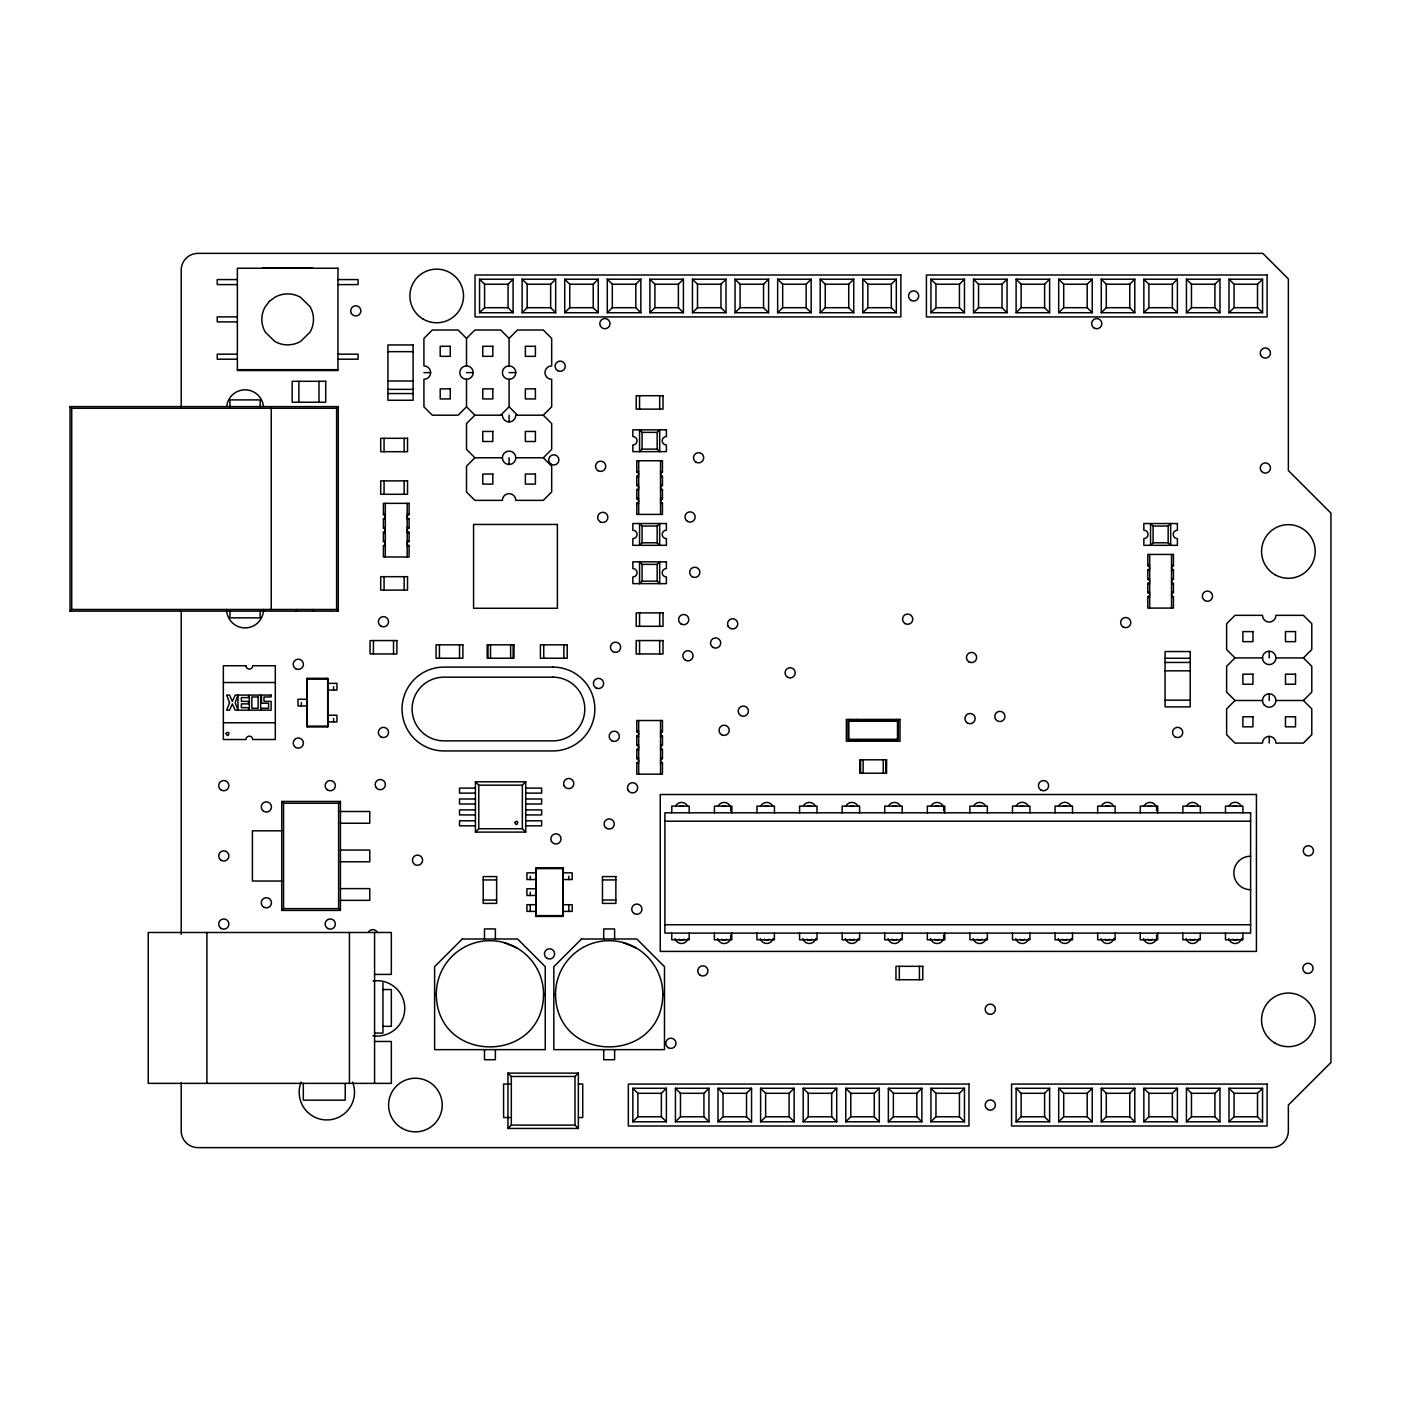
<?xml version="1.0" encoding="UTF-8"?>
<svg xmlns="http://www.w3.org/2000/svg" width="1401" height="1401" viewBox="0 0 1401 1401"><rect width="100%" height="100%" fill="white"/><g stroke="black" fill="none" stroke-linecap="round" stroke-linejoin="round"><path stroke-width="1.5" d="M543.57 994.325C542.747 1064.392 437.112 1064.392 436.289 994.325A53.641 53.641 0 0 1 489.93 940.684A53.641 53.641 0 0 1 543.57 994.325L545.252 994.465M662.813 994.325C661.99 1064.392 556.337 1064.392 555.514 994.325A53.641 53.641 0 0 1 609.172 940.684A53.641 53.641 0 0 1 662.813 994.325L664.494 994.465M70.068 611.134L71.731 609.47L336.608 609.47L338.271 611.134L338.289 406.605L70.05 406.605L70.05 611.134L338.289 611.134M70.068 406.623L71.731 408.286L336.608 408.286L338.271 406.623M479.545 312.721L484.588 307.695L484.588 284.228L479.545 279.202L513.081 279.202L513.081 312.721L479.545 312.721L479.545 279.202M484.588 284.228L508.055 284.228L513.081 279.202M466.515 365.906L466.515 338.412L474.886 330.023L500.717 330.023L509.088 338.412L509.088 365.906M522.135 312.721L527.161 307.695L550.646 307.695L555.672 312.721L555.672 279.202L522.135 279.202L522.135 312.721L555.672 312.721M550.646 307.695L550.646 284.228L555.672 279.202M509.088 338.412L517.477 330.023L543.29 330.023L551.679 338.412L551.679 365.906A6.707 6.707 0 0 0 544.971 372.613A6.707 6.707 0 0 0 551.679 379.321L551.679 406.815L543.29 415.186L515.796 415.186A6.707 6.707 0 0 1 509.088 421.894A6.707 6.707 0 0 1 502.381 415.186L474.886 415.186L466.515 423.575L466.515 449.388L474.886 457.777L502.381 457.777M466.515 379.321L466.515 406.815L458.127 415.186L432.314 415.186L423.925 406.815L423.925 379.321A6.707 6.707 0 0 0 430.632 372.613A6.707 6.707 0 0 0 423.925 365.906L423.925 338.412L432.314 330.023L458.127 330.023L466.515 338.412M564.726 312.721L569.752 307.695L569.752 284.228L564.726 279.202L598.245 279.202L598.245 312.721L564.726 312.721L564.726 279.202M569.752 284.228L593.218 284.228L598.245 279.202M500.717 415.186L509.088 406.815L509.088 379.321M607.298 312.721L612.325 307.695L612.325 284.228L607.298 279.202L640.835 279.202L640.835 312.721L607.298 312.721L607.298 279.202M612.325 284.228L635.809 284.228L640.835 279.202M474.886 457.777L466.515 466.165L466.515 491.979L474.886 500.367L502.381 500.367A6.707 6.707 0 0 1 509.088 493.66A6.707 6.707 0 0 1 515.796 500.367L543.29 500.367L551.679 491.979L551.679 466.165L543.29 457.777L515.796 457.777A6.707 6.707 0 0 1 505.743 463.591A6.707 6.707 0 0 1 505.743 451.963A6.707 6.707 0 0 1 515.796 457.777M649.889 312.721L654.915 307.695L678.382 307.695L683.408 312.721L683.408 279.202L649.889 279.202L649.889 312.721L683.408 312.721M649.889 279.202L654.915 284.228L678.382 284.228L683.408 279.202M543.29 457.777L551.679 449.388L551.679 423.575L543.29 415.186M692.462 312.721L697.505 307.695L720.972 307.695L725.998 312.721L692.462 312.721L692.462 279.202L725.998 279.202L725.998 312.721M720.972 307.695L720.972 284.228L725.998 279.202M327.729 726.944L327.729 678.312L307.204 678.312L307.204 726.944L327.729 726.944L327.729 678.312M307.204 726.944L307.204 678.312M735.052 312.721L740.078 307.695L763.545 307.695L768.589 312.721L735.052 312.721L735.052 279.202L768.589 279.202L768.589 312.721M735.052 279.202L740.078 284.228L763.545 284.228L768.589 279.202M657.157 432.366L659.678 429.844L659.678 451.647L657.157 449.126L657.157 432.366L642.078 432.366L639.556 429.844L639.556 451.647L642.078 449.126L642.078 432.366M777.643 312.721L782.669 307.695L806.135 307.695L811.161 312.721L811.161 279.202L777.643 279.202L777.643 312.721L811.161 312.721M777.643 279.202L782.669 284.228L806.135 284.228L811.161 279.202M820.215 312.721L825.242 307.695L848.726 307.695L853.752 312.721L853.752 279.202L820.215 279.202L820.215 312.721L853.752 312.721M848.726 307.695L848.726 284.228L853.752 279.202M340.425 910.422L338.622 908.619L338.622 803.246L340.425 801.442L281.741 801.442L281.741 910.422L340.425 910.422L340.425 801.442M862.806 312.721L867.832 307.695L891.299 307.695L896.325 312.721L896.325 279.202L862.806 279.202L862.806 312.721L896.325 312.721M891.299 307.695L891.299 284.228L896.325 279.202M657.157 526.04L659.678 523.536L659.678 545.322L657.157 542.8L657.157 526.04L642.078 526.04L639.556 523.536L639.556 545.322L642.078 542.8L642.078 526.04M281.741 910.422L283.545 908.619L283.545 803.246L281.741 801.442M657.157 564.375L659.678 561.854L659.678 583.639L657.157 581.135L657.157 564.375L642.078 564.375L639.556 561.854L639.556 583.639L642.078 581.135L642.078 564.375M930.929 312.721L935.973 307.695L935.973 284.228L930.929 279.202L930.929 312.721L964.466 312.721L964.466 279.202L930.929 279.202M935.973 284.228L959.44 284.228L964.466 279.202M973.52 312.721L978.546 307.695L978.546 284.228L973.52 279.202L973.52 312.721L1007.056 312.721L1007.056 279.202L973.52 279.202M1007.056 312.721L1002.013 307.695L1002.013 284.228L1007.056 279.202M475.429 832.106L478.774 828.744L522.363 828.744L525.725 832.106L525.725 781.811L475.429 781.811L475.429 832.106L525.725 832.106M475.429 781.811L478.774 785.155L522.363 785.155L525.725 781.811M1016.11 312.721L1021.136 307.695L1044.603 307.695L1049.629 312.721L1049.629 279.202L1016.11 279.202L1016.11 312.721L1049.629 312.721M1016.11 279.202L1021.136 284.228L1044.603 284.228L1049.629 279.202M1058.683 312.721L1063.709 307.695L1087.194 307.695L1092.22 312.721L1092.22 279.202L1058.683 279.202L1058.683 312.721L1092.22 312.721M1058.683 279.202L1063.709 284.228L1087.194 284.228L1092.22 279.202M1101.274 312.721L1106.3 307.695L1129.766 307.695L1134.792 312.721L1101.274 312.721L1101.274 279.202L1134.792 279.202L1134.792 312.721M1101.274 279.202L1106.3 284.228L1129.766 284.228L1134.792 279.202M562.957 916.429L562.957 867.814L536.128 867.814L536.128 916.429L562.957 916.429L562.957 867.814M536.128 916.429L536.128 867.814M1143.846 312.721L1148.89 307.695L1148.89 284.228L1143.846 279.202L1177.383 279.202L1177.383 312.721L1143.846 312.721L1143.846 279.202M1148.89 284.228L1172.357 284.228L1177.383 279.202M1186.437 312.721L1191.463 307.695L1214.93 307.695L1219.973 312.721L1186.437 312.721L1186.437 279.202L1219.973 279.202L1219.973 312.721M1186.437 279.202L1191.463 284.228L1214.93 284.228L1219.973 279.202M1229.01 312.721L1234.053 307.695L1257.52 307.695L1262.546 312.721L1229.01 312.721L1229.01 279.202L1262.546 279.202L1262.546 312.721M1229.01 279.202L1234.053 284.228L1257.52 284.228L1262.546 279.202M848.06 739.5L898.304 739.5L898.321 721.095L848.025 721.095L848.025 739.535L898.321 739.535M848.06 721.112L898.304 721.112M507.95 1128.453L511.312 1125.091L575.005 1125.091L578.368 1128.453L578.368 1073.113L507.95 1073.113L507.95 1128.453L578.368 1128.453M507.95 1073.113L511.312 1076.476L575.005 1076.476L578.368 1073.113M1168.154 526.04L1170.676 523.536L1170.676 545.322L1168.154 542.8L1168.154 526.04L1153.076 526.04L1150.554 523.536L1150.554 545.322L1153.076 542.8L1153.076 526.04M632.849 1121.798L637.875 1116.772L661.36 1116.772L666.386 1121.798L632.849 1121.798L632.849 1088.279L666.386 1088.279L666.386 1121.798M632.849 1088.279L637.875 1093.305L661.36 1093.305L666.386 1088.279M675.44 1121.798L680.466 1116.772L703.932 1116.772L708.959 1121.798L675.44 1121.798L675.44 1088.279L708.959 1088.279L708.959 1121.798M675.44 1088.279L680.466 1093.305L703.932 1093.305L708.959 1088.279M718.013 1121.798L723.056 1116.772L723.056 1093.305L718.013 1088.279L751.549 1088.279L751.549 1121.798L718.013 1121.798L718.013 1088.279M723.056 1093.305L746.523 1093.305L751.549 1088.279M760.603 1121.798L765.629 1116.772L765.629 1093.305L760.603 1088.279L794.139 1088.279L794.139 1121.798L760.603 1121.798L760.603 1088.279M765.629 1093.305L789.096 1093.305L794.139 1088.279M1262.494 657.91L1234.999 657.91L1226.628 666.298L1226.628 692.112L1234.999 700.5L1262.494 700.5M803.193 1121.798L808.219 1116.772L831.686 1116.772L836.712 1121.798L803.193 1121.798L803.193 1088.279L836.712 1088.279L836.712 1121.798M831.686 1116.772L831.686 1093.305L836.712 1088.279M1234.999 700.5L1226.628 708.888L1226.628 734.702L1234.999 743.09L1262.494 743.09A6.707 6.707 0 0 1 1269.201 736.383A6.707 6.707 0 0 1 1275.908 743.09L1303.403 743.09L1311.791 734.702L1311.791 708.888L1303.403 700.5L1275.908 700.5M1275.908 657.91A6.707 6.707 0 0 0 1265.856 652.113A6.707 6.707 0 0 0 1265.856 663.724A6.707 6.707 0 0 0 1275.908 657.91L1303.403 657.91L1311.791 649.539L1311.791 623.708L1303.403 615.337L1275.908 615.337A6.707 6.707 0 0 1 1269.201 622.044A6.707 6.707 0 0 1 1262.494 615.337L1234.999 615.337L1226.628 623.708L1226.628 649.539L1234.999 657.91M845.766 1121.798L850.792 1116.772L850.792 1093.305L845.766 1088.279L879.303 1088.279L879.303 1121.798L845.766 1121.798L845.766 1088.279M879.303 1121.798L874.277 1116.772L874.277 1093.305L879.303 1088.279M1303.403 700.5L1311.791 692.112L1311.791 666.298L1303.403 657.91M888.357 1121.798L893.383 1116.772L893.383 1093.305L888.357 1088.279L921.876 1088.279L921.876 1121.798L888.357 1121.798L888.357 1088.279M893.383 1093.305L916.849 1093.305L921.876 1088.279M930.929 1121.798L935.973 1116.772L935.973 1093.305L930.929 1088.279L964.466 1088.279L964.466 1121.798L930.929 1121.798L930.929 1088.279M964.466 1121.798L959.44 1116.772L959.44 1093.305L964.466 1088.279M1016.11 1121.798L1021.136 1116.772L1044.603 1116.772L1049.629 1121.798L1049.629 1088.279L1016.11 1088.279L1016.11 1121.798L1049.629 1121.798M1044.603 1116.772L1044.603 1093.305L1049.629 1088.279M1058.683 1121.798L1063.709 1116.772L1087.194 1116.772L1092.22 1121.798L1058.683 1121.798L1058.683 1088.279L1092.22 1088.279L1092.22 1121.798M1058.683 1088.279L1063.709 1093.305L1087.194 1093.305L1092.22 1088.279M1101.274 1121.798L1106.3 1116.772L1129.766 1116.772L1134.792 1121.798L1134.792 1088.279L1101.274 1088.279L1101.274 1121.798L1134.792 1121.798M1101.274 1088.279L1106.3 1093.305L1129.766 1093.305L1134.792 1088.279M1143.846 1121.798L1148.89 1116.772L1172.357 1116.772L1177.383 1121.798L1177.383 1088.279L1143.846 1088.279L1143.846 1121.798L1177.383 1121.798M1143.846 1088.279L1148.89 1093.305L1172.357 1093.305L1177.383 1088.279M1186.437 1121.798L1191.463 1116.772L1214.93 1116.772L1219.973 1121.798L1219.973 1088.279L1186.437 1088.279L1186.437 1121.798L1219.973 1121.798M1186.437 1088.279L1191.463 1093.305L1214.93 1093.305L1219.973 1088.279M1229.01 1121.798L1234.053 1116.772L1257.52 1116.772L1262.546 1121.798L1229.01 1121.798L1229.01 1088.279L1262.546 1088.279L1262.546 1121.798M1257.52 1116.772L1257.52 1093.305L1262.546 1088.279M237.364 279.57L217.243 279.57L217.243 284.596L237.364 284.596M337.956 279.57L358.078 279.57L358.078 284.596L337.956 284.596M522.135 279.202L527.161 284.228L550.646 284.228M692.462 279.202L697.505 284.228L720.972 284.228M820.215 279.202L825.242 284.228L848.726 284.228M862.806 279.202L867.832 284.228L891.299 284.228M978.546 284.228L1002.013 284.228M484.588 307.695L508.055 307.695L513.081 312.721M569.752 307.695L593.218 307.695L598.245 312.721M612.325 307.695L635.809 307.695L640.835 312.721M935.973 307.695L959.44 307.695L964.466 312.721M978.546 307.695L1002.013 307.695M1148.89 307.695L1172.357 307.695L1177.383 312.721M237.364 316.871L217.243 316.871L217.243 321.897L237.364 321.897M387.937 351.651L413.085 351.651M237.364 354.173L217.243 354.173L217.243 359.199L237.364 359.199M337.956 354.173L358.078 354.173L358.078 359.199L337.956 359.199M237.364 369.671L337.956 369.671M423.925 372.613L430.632 372.613M466.515 372.613L473.223 372.613A6.707 6.707 0 0 0 463.153 366.799A6.707 6.707 0 0 0 463.153 378.41A6.707 6.707 0 0 0 473.223 372.613M509.088 372.613L515.796 372.613A6.707 6.707 0 0 0 505.743 366.799A6.707 6.707 0 0 0 505.743 378.41A6.707 6.707 0 0 0 515.796 372.613M387.937 380.984L413.085 380.984M387.937 389.373L413.085 389.373M387.937 393.558L413.085 393.558M642.078 449.126L657.157 449.126M636.79 471.664L638.681 471.664M660.554 471.664L662.445 471.664M636.79 476.69L638.681 476.69M660.554 476.69L662.445 476.69M636.79 485.061L638.681 485.061M660.554 485.061L662.445 485.061M636.79 490.105L638.681 490.105M660.554 490.105L662.445 490.105M636.79 498.476L638.681 498.476M660.554 498.476L662.445 498.476M636.79 503.502L638.681 503.502M660.554 503.502L662.445 503.502M383.419 514.237L385.31 514.237M407.183 514.237L409.074 514.237M383.419 519.263L385.31 519.263M407.183 519.263L409.074 519.263M383.419 527.652L385.31 527.652M407.183 527.652L409.074 527.652M383.419 532.678L385.31 532.678M407.183 532.678L409.074 532.678M383.419 541.066L385.31 541.066M407.183 541.066L409.074 541.066M642.078 542.8L657.157 542.8M1153.076 542.8L1168.154 542.8M383.419 546.092L385.31 546.092M407.183 546.092L409.074 546.092M1147.787 565.339L1149.678 565.339M1171.551 565.339L1173.443 565.339M1147.787 570.365L1149.678 570.365M1171.551 570.365L1173.443 570.365M1147.787 578.753L1149.678 578.753M1171.551 578.753L1173.443 578.753M642.078 581.135L657.157 581.135M1147.787 583.779L1149.678 583.779M1171.551 583.779L1173.443 583.779M1147.787 592.168L1149.678 592.168M1171.551 592.168L1173.443 592.168M1147.787 597.194L1149.678 597.194M1171.551 597.194L1173.443 597.194M1165.072 658.26L1190.22 658.26M1165.072 662.445L1190.22 662.445M1165.072 670.834L1190.22 670.834M308.01 679.117L326.923 679.117M223.354 682.515L275.314 682.515M327.729 683.355L336.94 683.355L336.94 690.063L327.729 690.063M307.204 699.274L297.993 699.274L297.993 705.981L307.204 705.981M1165.072 700.167L1190.22 700.167M327.729 715.21L336.94 715.21L336.94 721.9L327.729 721.9M223.354 722.741L275.314 722.741M308.01 726.138L326.923 726.138M636.79 731.41L638.681 731.41M660.554 731.41L662.445 731.41M636.79 736.436L638.681 736.436M660.554 736.436L662.445 736.436M636.79 744.824L638.681 744.824M660.554 744.824L662.445 744.824M636.79 749.85L638.681 749.85M660.554 749.85L662.445 749.85M636.79 758.239L638.681 758.239M660.554 758.239L662.445 758.239M636.79 763.265L638.681 763.265M660.554 763.265L662.445 763.265M475.429 788.098L459.51 788.098L459.51 793.124L475.429 793.124M525.725 788.098L541.644 788.098L541.644 793.124L525.725 793.124M475.429 798.99L459.51 798.99L459.51 804.016L475.429 804.016M525.725 798.99L541.644 798.99L541.644 804.016L525.725 804.016M283.545 803.246L338.622 803.246M475.429 809.901L459.51 809.901L459.51 814.927L475.429 814.927M525.725 809.901L541.644 809.901L541.644 814.927L525.725 814.927M340.425 811.494L369.759 811.494L369.759 823.245L340.425 823.245M475.429 820.793L459.51 820.793L459.51 825.819L475.429 825.819M525.725 820.793L541.644 820.793L541.644 825.819L525.725 825.819M664.915 821.196L1250.603 821.196M281.741 830.811L252.408 830.811L252.408 881.036L281.741 881.036M340.425 850.057L369.759 850.057L369.759 861.79L340.425 861.79M536.933 868.62L562.151 868.62M536.128 872.841L526.916 872.841L526.916 879.548L536.128 879.548M562.957 872.841L572.186 872.841L572.186 879.548L562.957 879.548M483.222 879.933L496.637 879.933M602.465 879.933L615.862 879.933M340.425 888.619L369.759 888.619L369.759 900.353L340.425 900.353M536.128 888.777L526.916 888.777L526.916 895.484L536.128 895.484M483.222 900.055L496.637 900.055M602.465 900.055L615.862 900.055M536.128 904.696L526.916 904.696L526.916 911.403L536.128 911.403M562.957 904.696L572.186 904.696L572.186 911.403L562.957 911.403M283.545 908.619L338.622 908.619M536.933 915.624L562.151 915.624M664.915 924.73L1250.603 924.73M374.575 974.413L391.334 974.413L391.334 932.488L148.243 932.488L148.243 1083.376L391.334 1083.376L391.334 1041.468L374.575 1041.468M382.946 989.544L391.334 989.544L391.334 1026.338L382.946 1026.338M434.608 994.325L436.289 994.325M553.833 994.325L555.514 994.325M374.575 1033.08L382.946 1033.08L382.946 982.784M510.104 1084.024L503.589 1084.024L503.589 1117.543L510.104 1117.543M578.368 1084.024L582.728 1084.024L582.728 1117.543L578.368 1117.543M803.193 1088.279L808.219 1093.305L831.686 1093.305M850.792 1093.305L874.277 1093.305M935.973 1093.305L959.44 1093.305M1016.11 1088.279L1021.136 1093.305L1044.603 1093.305M1229.01 1088.279L1234.053 1093.305L1257.52 1093.305M723.056 1116.772L746.523 1116.772L751.549 1121.798M765.629 1116.772L789.096 1116.772L794.139 1121.798M850.792 1116.772L874.277 1116.772M893.383 1116.772L916.849 1116.772L921.876 1121.798M935.973 1116.772L959.44 1116.772M623.042 942.505L635.984 947.864M503.817 942.505L516.759 947.864M509.088 406.815L517.477 415.186M466.515 406.815L474.886 415.186M1269.201 651.202L1269.201 657.91M1269.201 693.793L1269.201 700.5M1269.201 736.383L1269.201 743.09M1257.52 284.228L1257.52 307.695M1242.915 812.808L1242.915 806.1L1225.472 806.1L1225.472 812.808M1242.915 933.119L1242.915 939.826L1225.472 939.826L1225.472 933.119M1234.053 284.228L1234.053 307.695M1234.053 1093.305L1234.053 1116.772M1214.93 284.228L1214.93 307.695M1214.93 1093.305L1214.93 1116.772M1200.324 812.808L1200.324 806.1L1182.882 806.1L1182.882 812.808M1200.272 933.119L1200.272 939.826L1182.829 939.826L1182.829 933.119M1191.463 284.228L1191.463 307.695M1191.463 1093.305L1191.463 1116.772M1172.357 284.228L1172.357 307.695M1172.357 1093.305L1172.357 1116.772M1171.551 554.446L1171.551 608.087M1157.734 812.808L1157.734 806.1L1140.309 806.1L1140.309 812.808M1157.681 933.119L1157.681 939.826L1140.239 939.826L1140.239 933.119M1149.678 554.446L1149.678 608.087M1148.89 1093.305L1148.89 1116.772M1129.766 284.228L1129.766 307.695M1129.766 1093.305L1129.766 1116.772M1115.108 812.808L1115.108 806.1L1097.666 806.1L1097.666 812.808M1115.108 933.119L1115.108 939.826L1097.666 939.826L1097.666 933.119M1106.3 284.228L1106.3 307.695M1106.3 1093.305L1106.3 1116.772M1087.194 284.228L1087.194 307.695M1087.194 1093.305L1087.194 1116.772M1072.518 812.808L1072.518 806.1L1055.076 806.1L1055.076 812.808M1072.518 933.119L1072.518 939.826L1055.076 939.826L1055.076 933.119M1063.709 284.228L1063.709 307.695M1063.709 1093.305L1063.709 1116.772M1044.603 284.228L1044.603 307.695M1029.928 812.808L1029.928 806.1L1012.503 806.1L1012.503 812.808M1029.928 933.119L1029.928 939.826L1012.503 939.826L1012.503 933.119M1021.136 284.228L1021.136 307.695M1021.136 1093.305L1021.136 1116.772M987.355 812.808L987.355 806.1L969.912 806.1L969.912 812.808M987.355 933.119L987.355 939.826L969.912 939.826L969.912 933.119M959.44 284.228L959.44 307.695M944.764 812.808L944.764 806.1L927.339 806.1L927.339 812.808M944.764 933.119L944.764 939.826L927.339 939.826L927.339 933.119M919.441 966.322L919.441 979.737M916.849 1093.305L916.849 1116.772M902.191 812.808L902.191 806.1L884.749 806.1L884.749 812.808M902.191 933.119L902.191 939.826L884.749 939.826L884.749 933.119M899.319 966.322L899.319 979.737M897.498 721.918L897.498 738.695M896.658 719.413L896.658 721.095M896.658 739.535L896.658 741.199M889.95 719.413L889.95 721.095M889.95 739.535L889.95 741.199M885.747 759.797L885.747 773.212M883.243 759.797L883.243 773.212M867.832 284.228L867.832 307.695M863.121 759.797L863.121 773.212M860.599 759.797L860.599 773.212M859.601 812.808L859.601 806.1L842.159 806.1L842.159 812.808M859.601 933.119L859.601 939.826L842.159 939.826L842.159 933.119M856.414 719.413L856.414 721.095M856.414 739.535L856.414 741.199M849.707 719.413L849.707 721.095M849.707 739.535L849.707 741.199M848.866 721.918L848.866 738.695M825.242 284.228L825.242 307.695M817.011 812.808L817.011 806.1L799.586 806.1L799.586 812.808M817.011 933.119L817.011 939.826L799.586 939.826L799.586 933.119M808.219 1093.305L808.219 1116.772M806.135 284.228L806.135 307.695M789.096 1093.305L789.096 1116.772M782.669 284.228L782.669 307.695M774.438 812.808L774.438 806.1L756.995 806.1L756.995 812.808M774.385 933.119L774.385 939.826L756.943 939.826L756.943 933.119M763.545 284.228L763.545 307.695M746.523 1093.305L746.523 1116.772M740.078 284.228L740.078 307.695M731.847 812.808L731.847 806.1L714.422 806.1L714.422 812.808M731.795 933.119L731.795 939.826L714.352 939.826L714.352 933.119M703.932 1093.305L703.932 1116.772M697.505 284.228L697.505 307.695M689.204 812.808L689.204 806.1L671.779 806.1L671.779 812.808M689.204 933.119L689.204 939.826L671.779 939.826L671.779 933.119M680.466 1093.305L680.466 1116.772M678.382 284.228L678.382 307.695M661.36 1093.305L661.36 1116.772M660.554 460.754L660.554 514.412M660.554 720.517L660.554 774.158M659.678 395.712L659.678 409.127M659.678 612.885L659.678 626.3M659.678 640.572L659.678 653.969M654.915 284.228L654.915 307.695M639.556 395.712L639.556 409.127M639.556 612.885L639.556 626.3M639.556 640.572L639.556 653.969M638.681 460.754L638.681 514.412M638.681 720.517L638.681 774.158M637.875 1093.305L637.875 1116.772M635.809 284.228L635.809 307.695M614.619 939.003L614.619 928.933L603.708 928.933L603.708 939.003M614.619 1049.647L614.619 1059.716L603.708 1059.716L603.708 1049.647M593.218 284.228L593.218 307.695M575.005 1076.476L575.005 1125.091M568.824 876.203L568.824 879.548M568.824 904.696L568.824 911.403M563.867 644.828L563.867 658.242M543.746 644.828L543.746 658.242M530.261 876.203L530.261 879.548M530.261 892.122L530.261 895.484M530.261 904.696L530.261 911.403M527.161 284.228L527.161 307.695M522.363 785.155L522.363 828.744M513.151 644.828L513.151 658.242M511.312 1076.476L511.312 1125.091M510.629 644.828L510.629 658.242M509.088 415.186L509.088 421.894M509.088 457.777L509.088 464.484M508.055 284.228L508.055 307.695M495.376 939.003L495.376 928.933L484.483 928.933L484.483 939.003M495.376 1049.647L495.376 1059.716L484.483 1059.716L484.483 1049.647M490.525 644.828L490.525 658.242M488.003 644.828L488.003 658.242M478.774 785.155L478.774 828.744M459.528 644.828L459.528 658.242M439.424 644.828L439.424 658.242M407.183 503.344L407.183 556.985M404.171 438.303L404.171 451.7M404.171 480.876L404.171 494.29M404.171 576.687L404.171 590.101M393.523 640.572L393.523 653.969M385.31 503.344L385.31 556.985M384.067 438.303L384.067 451.7M384.067 480.876L384.067 494.29M384.067 576.687L384.067 590.101M374.575 932.488L374.575 1083.376M373.419 640.572L373.419 653.969M349.427 932.488L349.427 1083.376M345.224 1083.376L345.224 1100.153L303.316 1100.153L303.316 1083.376M336.608 408.286L336.608 609.47M333.596 686.7L333.596 690.063M333.596 718.555L333.596 721.9M319.008 381.3L319.008 402.245M313.141 609.47L313.141 611.134M312.808 268.239L262.512 268.239M301.338 702.637L301.338 705.981M298.886 381.3L298.886 402.245M296.382 609.47L296.382 611.134M271.234 408.286L271.234 609.47M260.166 406.605L260.166 399.898L229.992 399.898L229.992 406.605M260.166 611.134L260.166 617.841L229.992 617.841L229.992 611.134M206.928 932.488L206.928 1083.376M181.202 407.761L181.202 270.148A16.759 16.759 0 0 1 197.961 253.371L1262.809 253.371L1288.36 278.922L1288.36 470.543L1330.95 513.134L1330.95 1062.466L1288.36 1105.039L1288.36 1130.852A16.759 16.759 0 0 1 1271.6 1147.629L197.961 1147.629A16.759 16.759 0 0 1 181.202 1130.852L181.202 1082.798M181.202 610.941L181.202 934.257M71.731 408.286L71.731 609.47M1250.603 889.723A16.759 16.759 0 0 1 1233.843 872.963A16.759 16.759 0 0 1 1250.603 856.204M263.511 609.47A18.441 18.441 0 0 1 245.07 627.911A18.441 18.441 0 0 1 226.629 609.47M226.734 406.395A18.441 18.441 0 0 1 263.423 406.395M373.016 980.998A27.687 27.687 0 0 1 404.766 1008.37A27.687 27.687 0 0 1 373.016 1035.759M352.579 1082.097A27.687 27.687 0 0 1 326.836 1119.942A27.687 27.687 0 0 1 301.092 1082.097M1229.237 805.68A6.812 6.812 0 0 1 1241.041 805.68M1186.752 805.733A6.707 6.707 0 0 1 1198.363 805.733M368.393 932.155A5.114 5.114 0 0 1 377.254 932.155M1241.619 938.565A6.707 6.707 0 0 1 1228.659 938.565M1199.028 938.565A6.707 6.707 0 0 1 1186.069 938.565M943.538 935.097A6.707 6.707 0 0 1 938.793 943.311A6.707 6.707 0 0 1 930.579 938.565M986.111 938.565A6.707 6.707 0 0 1 973.152 938.565M1028.702 938.565A6.707 6.707 0 0 1 1015.743 938.565M1071.275 938.565A6.707 6.707 0 0 1 1058.333 938.565M1113.865 938.565A6.707 6.707 0 0 1 1100.906 938.565M1156.455 935.097A6.707 6.707 0 0 1 1151.71 943.311A6.707 6.707 0 0 1 1143.496 938.565M730.621 935.097A6.707 6.707 0 0 1 725.876 943.311A6.707 6.707 0 0 1 717.662 938.565M773.194 938.565A6.707 6.707 0 0 1 760.253 938.565M815.785 938.565A6.707 6.707 0 0 1 802.826 938.565M858.358 938.565A6.707 6.707 0 0 1 845.416 938.565M900.948 938.565A6.707 6.707 0 0 1 887.989 938.565M1156.455 807.344A6.707 6.707 0 0 1 1156.455 810.829M1144.162 805.733A6.707 6.707 0 0 1 1155.772 805.733M1101.501 805.68A6.812 6.812 0 0 1 1113.287 805.68M1058.911 805.68A6.812 6.812 0 0 1 1070.697 805.68M1016.32 805.68A6.812 6.812 0 0 1 1028.124 805.68M973.835 805.733A6.707 6.707 0 0 1 985.446 805.733M943.538 807.344A6.707 6.707 0 0 1 943.538 810.829M931.245 805.733A6.707 6.707 0 0 1 942.855 805.733M888.672 805.733A6.707 6.707 0 0 1 900.283 805.733M846.081 805.733A6.707 6.707 0 0 1 857.692 805.733M803.491 805.733A6.707 6.707 0 0 1 815.119 805.733M760.918 805.733A6.707 6.707 0 0 1 772.529 805.733M730.621 807.344A6.707 6.707 0 0 1 730.621 810.829M718.328 805.733A6.707 6.707 0 0 1 729.939 805.733M675.755 805.733A6.707 6.707 0 0 1 687.366 805.733M688.031 938.565A6.707 6.707 0 0 1 675.072 938.565M1194.93 939.213A3.345 3.345 0 0 1 1190.185 939.213M1152.34 939.213A3.345 3.345 0 0 1 1147.594 939.213M1237.503 939.213A3.345 3.345 0 0 1 1232.775 939.213M1233.458 806.188A3.345 3.345 0 0 1 1236.82 806.188M1190.885 806.188A3.345 3.345 0 0 1 1194.23 806.188M1148.295 806.188A3.345 3.345 0 0 1 1151.64 806.188M1105.704 806.188A3.345 3.345 0 0 1 1109.067 806.188M1063.131 806.188A3.345 3.345 0 0 1 1066.476 806.188M1020.541 806.188A3.345 3.345 0 0 1 1023.903 806.188M977.968 806.188A3.345 3.345 0 0 1 981.313 806.188M935.378 806.188A3.345 3.345 0 0 1 938.74 806.188M850.214 806.188A3.345 3.345 0 0 1 853.559 806.188M722.461 806.188A3.345 3.345 0 0 1 725.823 806.188M807.624 806.188A3.345 3.345 0 0 1 810.986 806.188M892.787 806.188A3.345 3.345 0 0 1 896.15 806.188M765.051 806.188A3.345 3.345 0 0 1 768.396 806.188M679.87 806.188A3.345 3.345 0 0 1 683.233 806.188M683.933 939.213A3.345 3.345 0 0 1 679.187 939.213M726.506 939.213A3.345 3.345 0 0 1 721.76 939.213M769.096 939.213A3.345 3.345 0 0 1 764.351 939.213M811.669 939.213A3.345 3.345 0 0 1 806.941 939.213M854.26 939.213A3.345 3.345 0 0 1 849.514 939.213M896.85 939.213A3.345 3.345 0 0 1 892.104 939.213M939.423 939.213A3.345 3.345 0 0 1 934.677 939.213M982.013 939.213A3.345 3.345 0 0 1 977.268 939.213M1024.586 939.213A3.345 3.345 0 0 1 1019.858 939.213M1067.177 939.213A3.345 3.345 0 0 1 1062.431 939.213M1109.767 939.213A3.345 3.345 0 0 1 1105.021 939.213M226.121 733.459C228.17 739.868 231.095 728.94 226.121 733.459M514.885 822.457C516.934 828.849 519.859 817.939 514.885 822.457M229.536 702.637L226.699 710.167L229.536 710.167L232.356 703.88L235.193 710.167L248.502 710.167L248.502 707.663L241.375 707.663L241.375 703.88L248.502 703.88L248.502 701.376L241.375 701.376L241.375 697.593L248.502 697.593L248.502 695.089L235.193 695.089L232.356 701.376L229.536 695.089L226.699 695.089L229.536 702.637M238.012 695.089L235.193 702.637L238.012 710.167L238.012 695.089M269.412 301.355L265.297 306.644A25.2 25.2 0 0 0 265.297 332.125L274.754 341.441A26.094 26.094 0 0 0 300.567 341.441L310.024 332.125A25.2 25.2 0 0 0 310.024 306.644L300.567 297.31A26.094 26.094 0 0 0 274.754 297.31L269.412 301.355M462.277 939.003L434.608 966.672L434.608 1049.647L545.252 1049.647L545.252 966.672L517.582 939.003L462.277 939.003M581.503 939.003L553.833 966.672L553.833 1049.647L664.494 1049.647L664.494 966.672L636.825 939.003L581.503 939.003M337.956 268.239L237.364 268.239L237.364 370.512L337.956 370.512L337.956 268.239M900.861 274.999L475.027 274.999L475.027 316.924L900.861 316.924L900.861 274.999M1267.082 274.999L926.411 274.999L926.411 316.924L1267.082 316.924L1267.082 274.999M413.085 344.944L387.937 344.944L387.937 400.266L413.085 400.266L413.085 344.944M450.246 346.292L440.194 346.292L440.194 356.344L450.246 356.344L450.246 346.292M492.837 346.292L482.767 346.292L482.767 356.344L492.837 356.344L492.837 346.292M535.41 346.292L525.357 346.292L525.357 356.344L535.41 356.344L535.41 346.292M325.715 381.3L292.179 381.3L292.179 402.245L325.715 402.245L325.715 381.3M450.246 388.865L440.194 388.865L440.194 398.935L450.246 398.935L450.246 388.865M492.837 388.865L482.767 388.865L482.767 398.935L492.837 398.935L492.837 388.865M535.41 388.865L525.357 388.865L525.357 398.935L535.41 398.935L535.41 388.865M663.023 395.712L636.212 395.712L636.212 409.127L663.023 409.127L663.023 395.712M666.386 429.844L632.849 429.844L632.849 436.552A4.185 4.185 0 0 1 637.052 440.737A4.185 4.185 0 0 1 632.849 444.94L632.849 451.647L666.386 451.647L666.386 444.94A4.185 4.185 0 0 1 662.2 440.737A4.185 4.185 0 0 1 666.386 436.552L666.386 429.844M492.837 431.455L482.767 431.455L482.767 441.508L492.837 441.508L492.837 431.455M535.41 431.455L525.357 431.455L525.357 441.508L535.41 441.508L535.41 431.455M407.533 438.303L380.704 438.303L380.704 451.7L407.533 451.7L407.533 438.303M662.445 460.754L636.79 460.754L636.79 472.277A1.891 1.891 0 0 1 638.681 474.168A1.891 1.891 0 0 1 636.79 476.06L636.79 485.692A1.891 1.891 0 0 1 638.681 487.583A1.891 1.891 0 0 1 636.79 489.474L636.79 499.106A1.891 1.891 0 0 1 638.681 500.998A1.891 1.891 0 0 1 636.79 502.889L636.79 514.412L662.445 514.412L662.445 502.889A1.891 1.891 0 0 1 660.554 500.998A1.891 1.891 0 0 1 662.445 499.106L662.445 489.474A1.891 1.891 0 0 1 660.554 487.583A1.891 1.891 0 0 1 662.445 485.692L662.445 476.06A1.891 1.891 0 0 1 660.554 474.168A1.891 1.891 0 0 1 662.445 472.277L662.445 460.754M492.837 474.046L482.767 474.046L482.767 484.098L492.837 484.098L492.837 474.046M535.41 474.046L525.357 474.046L525.357 484.098L535.41 484.098L535.41 474.046M407.533 480.876L380.704 480.876L380.704 494.29L407.533 494.29L407.533 480.876M409.074 503.344L383.419 503.344L383.419 514.867A1.891 1.891 0 0 1 385.31 516.759A1.891 1.891 0 0 1 383.419 518.633L383.419 528.282A1.891 1.891 0 0 1 385.31 530.173A1.891 1.891 0 0 1 383.419 532.047L383.419 541.697A1.891 1.891 0 0 1 385.31 543.57A1.891 1.891 0 0 1 383.419 545.462L383.419 556.985L409.074 556.985L409.074 545.462A1.891 1.891 0 0 1 407.183 543.57A1.891 1.891 0 0 1 409.074 541.697L409.074 532.047A1.891 1.891 0 0 1 407.183 530.173A1.891 1.891 0 0 1 409.074 528.282L409.074 518.633A1.891 1.891 0 0 1 407.183 516.759A1.891 1.891 0 0 1 409.074 514.867L409.074 503.344M666.386 523.536L632.849 523.536L632.849 530.226A4.185 4.185 0 0 1 637.052 534.429A4.185 4.185 0 0 1 632.849 538.614L632.849 545.322L666.386 545.322L666.386 538.614A4.185 4.185 0 0 1 662.2 534.429A4.185 4.185 0 0 1 666.386 530.226L666.386 523.536M1177.383 523.536L1143.846 523.536L1143.846 530.226A4.185 4.185 0 0 1 1148.049 534.429A4.185 4.185 0 0 1 1143.846 538.614L1143.846 545.322L1177.383 545.322L1177.383 538.614A4.185 4.185 0 0 1 1173.197 534.429A4.185 4.185 0 0 1 1177.383 530.226L1177.383 523.536M557.388 524.447L473.573 524.447L473.573 608.279L557.388 608.279L557.388 524.447M1173.443 554.446L1147.787 554.446L1147.787 565.969A1.891 1.891 0 0 1 1149.678 567.86A1.891 1.891 0 0 1 1147.787 569.734L1147.787 579.384A1.891 1.891 0 0 1 1149.678 581.275A1.891 1.891 0 0 1 1147.787 583.149L1147.787 592.798A1.891 1.891 0 0 1 1149.678 594.672A1.891 1.891 0 0 1 1147.787 596.563L1147.787 608.087L1173.443 608.087L1173.443 596.563A1.891 1.891 0 0 1 1171.551 594.672A1.891 1.891 0 0 1 1173.443 592.798L1173.443 583.149A1.891 1.891 0 0 1 1171.551 581.275A1.891 1.891 0 0 1 1173.443 579.384L1173.443 569.734A1.891 1.891 0 0 1 1171.551 567.86A1.891 1.891 0 0 1 1173.443 565.969L1173.443 554.446M666.386 561.854L632.849 561.854L632.849 568.561A4.185 4.185 0 0 1 637.052 572.746A4.185 4.185 0 0 1 632.849 576.949L632.849 583.639L666.386 583.639L666.386 576.949A4.185 4.185 0 0 1 662.2 572.746A4.185 4.185 0 0 1 666.386 568.561L666.386 561.854M407.533 576.687L380.704 576.687L380.704 590.101L407.533 590.101L407.533 576.687M663.023 612.885L636.212 612.885L636.212 626.3L663.023 626.3L663.023 612.885M1252.949 631.588L1242.88 631.588L1242.88 641.658L1252.949 641.658L1252.949 631.588M1295.522 631.588L1285.47 631.588L1285.47 641.658L1295.522 641.658L1295.522 631.588M396.886 640.572L370.057 640.572L370.057 653.969L396.886 653.969L396.886 640.572M663.023 640.572L636.212 640.572L636.212 653.969L663.023 653.969L663.023 640.572M462.89 644.828L436.061 644.828L436.061 658.242L462.89 658.242L462.89 644.828M513.992 644.828L487.163 644.828L487.163 658.242L513.992 658.242L513.992 644.828M567.212 644.828L540.401 644.828L540.401 658.242L567.212 658.242L567.212 644.828M1190.22 651.553L1165.072 651.553L1165.072 706.875L1190.22 706.875L1190.22 651.553M245.981 665.738L223.354 665.738L223.354 739.518L245.981 739.518A3.345 3.345 0 0 1 249.343 736.155A3.345 3.345 0 0 1 252.688 739.518L275.314 739.518L275.314 665.738L252.688 665.738A3.345 3.345 0 0 1 249.343 669.1A3.345 3.345 0 0 1 245.981 665.738M552.94 667.104L443.959 667.104A41.907 41.907 0 0 0 402.052 709.011A41.907 41.907 0 0 0 443.959 750.936L552.94 750.936A41.907 41.907 0 0 0 594.847 709.011A41.907 41.907 0 0 0 552.94 667.104M1252.949 674.179L1242.88 674.179L1242.88 684.231L1252.949 684.231L1252.949 674.179M1295.522 674.179L1285.47 674.179L1285.47 684.231L1295.522 684.231L1295.522 674.179M552.94 677.156L443.959 677.156A31.855 31.855 0 0 0 412.104 709.011A31.855 31.855 0 0 0 443.959 740.866L552.94 740.866A31.855 31.855 0 0 0 584.795 709.011A31.855 31.855 0 0 0 552.94 677.156M260.656 695.089L249.343 695.089L249.343 710.167L260.656 710.167L260.656 695.089M271.129 695.089L261.497 695.089L261.497 703.249L268.607 703.249L268.607 708.293L261.497 708.293L261.497 710.167L271.129 710.167L271.129 701.376L264.001 701.376L264.001 696.962L271.129 696.962L271.129 695.089M258.134 696.962L251.847 696.962L251.847 708.293L258.134 708.293L258.134 696.962M1252.949 716.769L1242.88 716.769L1242.88 726.821L1252.949 726.821L1252.949 716.769M1295.522 716.769L1285.47 716.769L1285.47 726.821L1295.522 726.821L1295.522 716.769M900.002 719.413L846.362 719.413L846.362 741.199L900.002 741.199L900.002 719.413M662.445 720.517L636.79 720.517L636.79 732.04A1.891 1.891 0 0 1 638.681 733.931A1.891 1.891 0 0 1 636.79 735.823L636.79 745.455A1.891 1.891 0 0 1 638.681 747.346A1.891 1.891 0 0 1 636.79 749.22L636.79 758.869A1.891 1.891 0 0 1 638.681 760.761A1.891 1.891 0 0 1 636.79 762.634L636.79 774.158L662.445 774.158L662.445 762.634A1.891 1.891 0 0 1 660.554 760.761A1.891 1.891 0 0 1 662.445 758.869L662.445 749.22A1.891 1.891 0 0 1 660.554 747.346A1.891 1.891 0 0 1 662.445 745.455L662.445 735.823A1.891 1.891 0 0 1 660.554 733.931A1.891 1.891 0 0 1 662.445 732.04L662.445 720.517M886.588 759.797L859.776 759.797L859.776 773.212L886.588 773.212L886.588 759.797M1256.434 794.507L660.256 794.507L660.256 951.419L1256.434 951.419L1256.434 794.507M1250.603 812.808L664.915 812.808L664.915 933.119L1250.603 933.119L1250.603 812.808M496.637 876.588L483.222 876.588L483.222 903.4L496.637 903.4L496.637 876.588M615.862 876.588L602.465 876.588L602.465 903.4L615.862 903.4L615.862 876.588M922.786 966.322L895.957 966.322L895.957 979.737L922.786 979.737L922.786 966.322M968.984 1084.076L628.331 1084.076L628.331 1126.001L968.984 1126.001L968.984 1084.076M1267.082 1084.076L1011.575 1084.076L1011.575 1126.001L1267.082 1126.001L1267.082 1084.076M595.968 687.891A5.114 5.114 0 0 0 603.638 683.46A5.114 5.114 0 0 0 595.968 679.03A5.114 5.114 0 0 0 595.968 687.891M685.387 660.221A5.114 5.114 0 0 0 693.057 655.791A5.114 5.114 0 0 0 685.387 651.36A5.114 5.114 0 0 0 685.387 660.221M263.808 907.2A5.114 5.114 0 0 0 271.479 902.769A5.114 5.114 0 0 0 263.808 898.339A5.114 5.114 0 0 0 263.808 907.2M1175.089 736.873A5.114 5.114 0 0 0 1182.759 732.443A5.114 5.114 0 0 0 1175.089 728.012A5.114 5.114 0 0 0 1175.089 736.873M221.235 860.354A5.114 5.114 0 0 0 228.906 855.923A5.114 5.114 0 0 0 221.235 851.493A5.114 5.114 0 0 0 221.235 860.354M327.694 928.495A5.114 5.114 0 0 0 335.364 924.065A5.114 5.114 0 0 0 327.694 919.634A5.114 5.114 0 0 0 327.694 928.495M611.729 740.709A5.114 5.114 0 0 0 619.382 736.278A5.114 5.114 0 0 0 611.729 731.847A5.114 5.114 0 0 0 611.729 740.709M598.087 470.718A5.114 5.114 0 0 0 605.757 466.288A5.114 5.114 0 0 0 598.087 461.857A5.114 5.114 0 0 0 598.087 470.718M380.914 626.142A5.114 5.114 0 0 0 388.585 621.729A5.114 5.114 0 0 0 380.914 617.298A5.114 5.114 0 0 0 380.914 626.142M728.222 626.405A5.114 5.114 0 0 0 737.084 626.405A5.114 5.114 0 0 0 732.653 618.734A5.114 5.114 0 0 0 728.222 626.405M995.446 719.011A5.114 5.114 0 0 0 1004.307 719.011A5.114 5.114 0 0 0 999.876 711.34A5.114 5.114 0 0 0 995.446 719.011M713.074 647.437A5.114 5.114 0 0 0 720.727 643.006A5.114 5.114 0 0 0 713.074 638.576A5.114 5.114 0 0 0 713.074 647.437M600.223 521.82A5.114 5.114 0 0 0 607.894 517.389A5.114 5.114 0 0 0 600.223 512.959A5.114 5.114 0 0 0 600.223 521.82M612.99 651.693A5.114 5.114 0 0 0 620.661 647.28A5.114 5.114 0 0 0 612.99 642.849A5.114 5.114 0 0 0 612.99 651.693M628.156 790.357A5.114 5.114 0 0 0 637.017 790.357A5.114 5.114 0 0 0 632.587 782.686A5.114 5.114 0 0 0 628.156 790.357M740.744 715.578A5.114 5.114 0 0 0 748.414 711.148A5.114 5.114 0 0 0 740.744 706.717A5.114 5.114 0 0 0 740.744 715.578M987.723 1013.659A5.114 5.114 0 0 0 995.393 1009.228A5.114 5.114 0 0 0 987.723 1004.797A5.114 5.114 0 0 0 987.723 1013.659M967.496 723.021A5.114 5.114 0 0 0 975.166 718.59A5.114 5.114 0 0 0 967.496 714.16A5.114 5.114 0 0 0 967.496 723.021M600.469 326.188A5.114 5.114 0 0 0 609.33 326.188A5.114 5.114 0 0 0 604.899 318.517A5.114 5.114 0 0 0 600.469 326.188M375.853 787.152A5.114 5.114 0 0 0 384.715 787.152A5.114 5.114 0 0 0 380.284 779.481A5.114 5.114 0 0 0 375.853 787.152M668.347 1047.72A5.114 5.114 0 0 0 676.018 1043.29A5.114 5.114 0 0 0 668.347 1038.859A5.114 5.114 0 0 0 668.347 1047.72M634.285 913.592A5.114 5.114 0 0 0 641.956 909.161A5.114 5.114 0 0 0 634.285 904.731A5.114 5.114 0 0 0 634.285 913.592M1094.181 328.062A5.114 5.114 0 0 0 1101.851 323.631A5.114 5.114 0 0 0 1094.181 319.218A5.114 5.114 0 0 0 1094.181 328.062M551.504 841.458A5.114 5.114 0 0 0 560.365 841.458A5.114 5.114 0 0 0 555.934 833.788A5.114 5.114 0 0 0 551.504 841.458M692.199 576.757A5.114 5.114 0 0 0 699.87 572.326A5.114 5.114 0 0 0 692.199 567.895A5.114 5.114 0 0 0 692.199 576.757M687.523 521.4A5.114 5.114 0 0 0 695.194 516.969A5.114 5.114 0 0 0 687.523 512.538A5.114 5.114 0 0 0 687.523 521.4M1040.961 790.094A5.114 5.114 0 0 0 1048.631 785.663A5.114 5.114 0 0 0 1040.961 781.233A5.114 5.114 0 0 0 1040.961 790.094M681.131 624.023A5.114 5.114 0 0 0 688.802 619.592A5.114 5.114 0 0 0 681.131 615.162A5.114 5.114 0 0 0 681.131 624.023M1260.935 355.591A5.114 5.114 0 0 0 1269.796 355.591A5.114 5.114 0 0 0 1265.366 347.921A5.114 5.114 0 0 0 1260.935 355.591M1305.399 972.784A5.114 5.114 0 0 0 1313.07 968.354A5.114 5.114 0 0 0 1305.399 963.923A5.114 5.114 0 0 0 1305.399 972.784M380.914 736.873A5.114 5.114 0 0 0 388.585 732.443A5.114 5.114 0 0 0 380.914 728.012A5.114 5.114 0 0 0 380.914 736.873M1305.82 855.24A5.114 5.114 0 0 0 1313.49 850.81A5.114 5.114 0 0 0 1305.82 846.379A5.114 5.114 0 0 0 1305.82 855.24M564.288 786.101A5.114 5.114 0 0 0 573.132 786.101A5.114 5.114 0 0 0 568.718 778.431A5.114 5.114 0 0 0 564.288 786.101M351.371 313.421A5.114 5.114 0 0 0 360.215 313.421A5.114 5.114 0 0 0 355.801 305.751A5.114 5.114 0 0 0 351.371 313.421M968.984 661.92A5.114 5.114 0 0 0 976.655 657.489A5.114 5.114 0 0 0 968.984 653.076A5.114 5.114 0 0 0 968.984 661.92M911.07 300.392A5.114 5.114 0 0 0 918.741 295.961A5.114 5.114 0 0 0 911.07 291.531A5.114 5.114 0 0 0 911.07 300.392M987.723 1109.469A5.114 5.114 0 0 0 995.393 1105.039A5.114 5.114 0 0 0 987.723 1100.608A5.114 5.114 0 0 0 987.723 1109.469M1123.147 627A5.114 5.114 0 0 0 1130.817 622.569A5.114 5.114 0 0 0 1123.147 618.156A5.114 5.114 0 0 0 1123.147 627M721.585 734.737A5.114 5.114 0 0 0 729.256 730.306A5.114 5.114 0 0 0 721.585 725.876A5.114 5.114 0 0 0 721.585 734.737M696.034 462.207A5.114 5.114 0 0 0 703.705 457.777A5.114 5.114 0 0 0 696.034 453.346A5.114 5.114 0 0 0 696.034 462.207M905.116 623.603A5.114 5.114 0 0 0 912.787 619.172A5.114 5.114 0 0 0 905.116 614.741A5.114 5.114 0 0 0 905.116 623.603M546.985 958.302A5.114 5.114 0 0 0 554.656 953.871A5.114 5.114 0 0 0 546.985 949.44A5.114 5.114 0 0 0 546.985 958.302M414.976 864.61A5.114 5.114 0 0 0 422.647 860.179A5.114 5.114 0 0 0 414.976 855.766A5.114 5.114 0 0 0 414.976 864.61M1262.809 472.435A5.114 5.114 0 0 0 1270.479 468.004A5.114 5.114 0 0 0 1262.809 463.573A5.114 5.114 0 0 0 1262.809 472.435M1204.895 600.591A5.114 5.114 0 0 0 1212.565 596.178A5.114 5.114 0 0 0 1204.895 591.747A5.114 5.114 0 0 0 1204.895 600.591M557.633 370.652A5.114 5.114 0 0 0 565.303 366.221A5.114 5.114 0 0 0 557.633 361.791A5.114 5.114 0 0 0 557.633 370.652M551.241 464.326A5.114 5.114 0 0 0 558.911 459.913A5.114 5.114 0 0 0 551.241 455.483A5.114 5.114 0 0 0 551.241 464.326M787.59 677.243A5.114 5.114 0 0 0 795.26 672.813A5.114 5.114 0 0 0 787.59 668.4A5.114 5.114 0 0 0 787.59 677.243M1274.963 574.69A26.829 26.829 0 0 0 1315.189 551.451A26.829 26.829 0 0 0 1274.963 528.23A26.829 26.829 0 0 0 1274.963 574.69M1274.963 1043.097A26.829 26.829 0 0 0 1315.189 1019.875A26.829 26.829 0 0 0 1274.963 996.636A26.829 26.829 0 0 0 1274.963 1043.097M423.295 319.183A26.829 26.829 0 0 0 463.521 295.961A26.829 26.829 0 0 0 423.295 272.722A26.829 26.829 0 0 0 423.295 319.183M401.999 1128.278A26.829 26.829 0 0 0 442.226 1105.039A26.829 26.829 0 0 0 401.999 1081.817A26.829 26.829 0 0 0 401.999 1128.278M700.29 975.324A5.114 5.114 0 0 0 707.96 970.911A5.114 5.114 0 0 0 700.29 966.48A5.114 5.114 0 0 0 700.29 975.324M606.615 828.411A5.114 5.114 0 0 0 614.286 823.998A5.114 5.114 0 0 0 606.615 819.567A5.114 5.114 0 0 0 606.615 828.411M295.751 668.732A5.114 5.114 0 0 0 303.422 664.302A5.114 5.114 0 0 0 295.751 659.871A5.114 5.114 0 0 0 295.751 668.732M221.235 790.094A5.114 5.114 0 0 0 228.906 785.663A5.114 5.114 0 0 0 221.235 781.233A5.114 5.114 0 0 0 221.235 790.094M263.808 811.389A5.114 5.114 0 0 0 271.479 806.958A5.114 5.114 0 0 0 263.808 802.528A5.114 5.114 0 0 0 263.808 811.389M295.751 747.504A5.114 5.114 0 0 0 303.422 743.09A5.114 5.114 0 0 0 295.751 738.66A5.114 5.114 0 0 0 295.751 747.504M327.694 790.094A5.114 5.114 0 0 0 335.364 785.663A5.114 5.114 0 0 0 327.694 781.233A5.114 5.114 0 0 0 327.694 790.094M221.235 928.495A5.114 5.114 0 0 0 228.906 924.065A5.114 5.114 0 0 0 221.235 919.634A5.114 5.114 0 0 0 221.235 928.495M1264.455 705.246A6.707 6.707 0 0 0 1275.681 702.234A6.707 6.707 0 0 0 1267.467 694.02A6.707 6.707 0 0 0 1264.455 705.246"/></g></svg>
